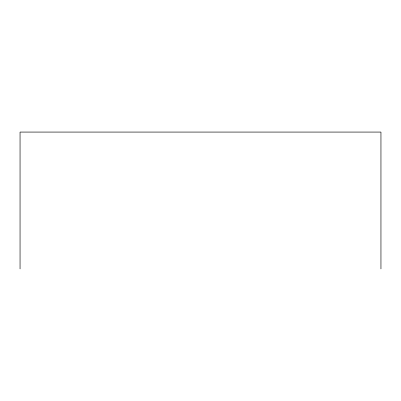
<?xml version="1.0" encoding="UTF-8"?>
<svg xmlns="http://www.w3.org/2000/svg" width="401" height="401" viewBox="0 0 401 401"><rect width="100%" height="100%" fill="white"/><g stroke="black" fill="none" stroke-linecap="round" stroke-linejoin="round"><path stroke-width="0.6" d="M380.95 268.926L380.95 132.074L20.05 132.074L20.05 268.926"/></g></svg>
